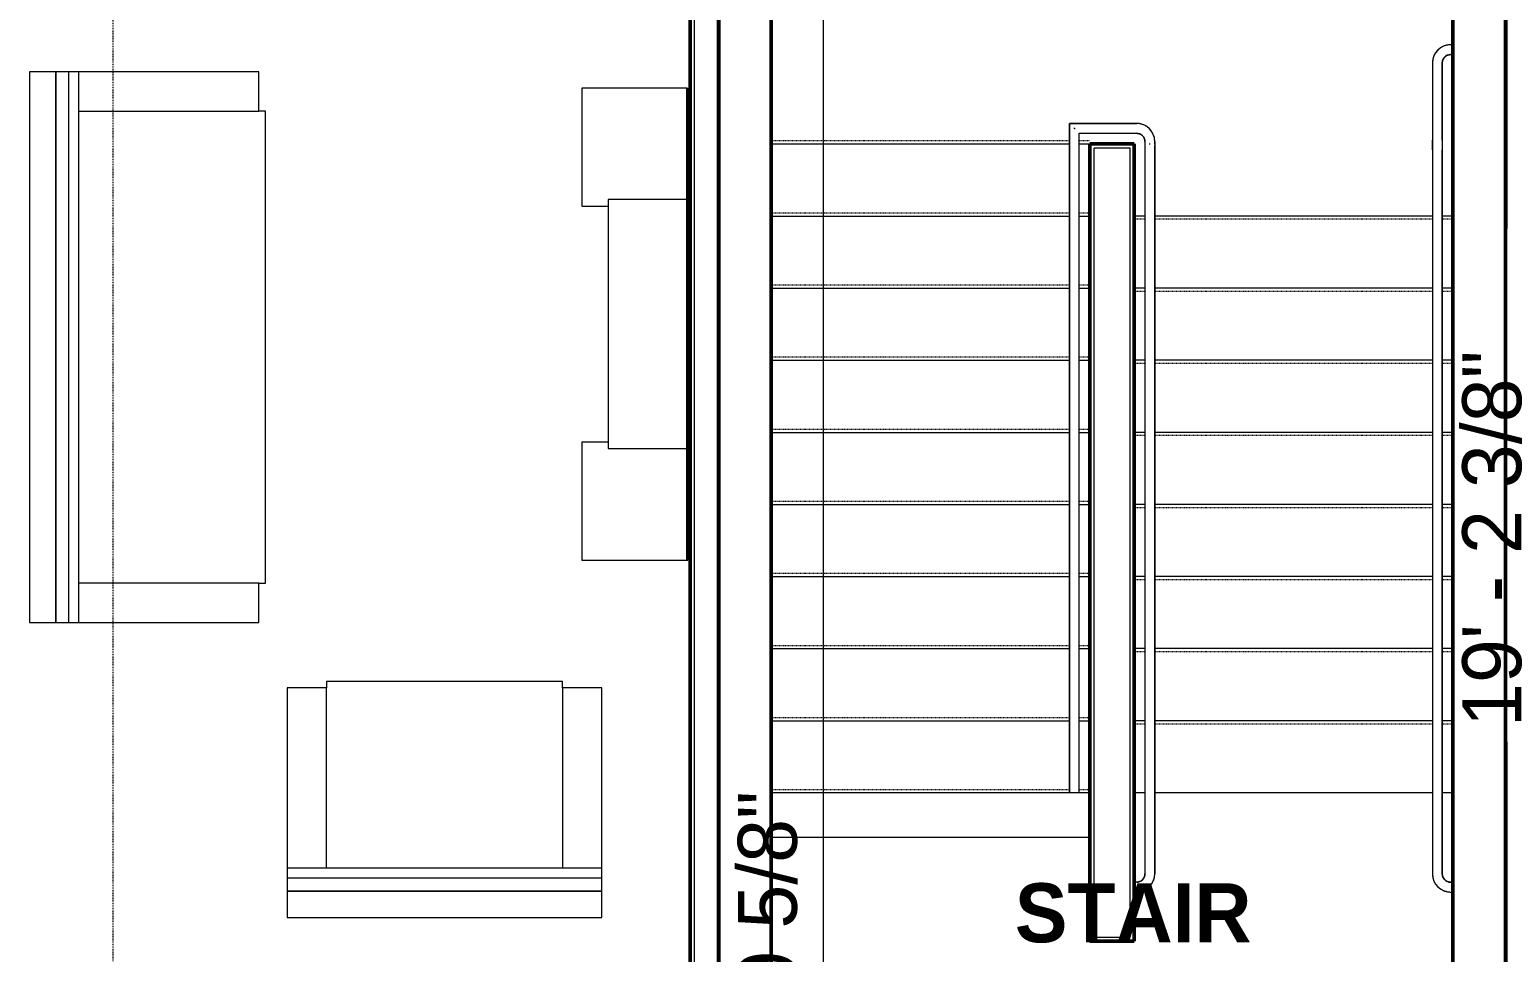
# Model space of a CAD drawing. Header units: inches. Extents: x -4217 to -1814, y 9706 to 12425.
# Drawn here: x -2745.5 to -2520, y 11905.8 to 12046.6 of the extents above; entities that cross this region are included whole.
import ezdxf

# ---------------------------------------------------------------- set-up
doc = ezdxf.new("R2010")
doc.units = ezdxf.units.IN
doc.header["$MEASUREMENT"] = 0
doc.linetypes.add('Aligning Line 1_8_', pattern=[0.25, 0.125, -0.125])
doc.linetypes.add('Overhead 1_16_', pattern=[0.101562, 0.0625, -0.039062])
for name, color, linetype, lineweight in [('A-ANNO-DIMS', 211, 'Continuous', 9), ('A-ANNO-DIMS-96', 211, 'Continuous', 9), ('A-AREA-IDEN', 2, 'Continuous', 9), ('A-FLOR-1', 50, 'Continuous', 13), ('A-FLOR-HRAL-2', 250, 'Continuous', 9), ('A-WALL', 113, 'Continuous', 13), ('A-WALL-11', 113, 'Continuous', 50), ('A-WALL-3', 10, 'Continuous', 50), ('A-WALL-4', 50, 'Continuous', 13), ('G-ANNO-SYMB-1', 147, 'Aligning Line 1_8_', 9), ('I-FURN', 30, 'Continuous', 9), ('I-FURN-1', 250, 'Continuous', 9), ('I-WALL-1', 10, 'Continuous', 50), ('Q-CASE-3', 250, 'Continuous', 9), ('S-STRS-3', 250, 'Continuous', 9), ('S-STRS-4', 250, 'Overhead 1_16_', 9)]:
    doc.layers.add(name, color=color, linetype=linetype, lineweight=lineweight)
doc.styles.add('Century Gothic', font='ufonts.com_century-gothic.ttf', dxfattribs={"height": 9})
doc.styles.add('Century Gothic_B', font='GOTHICB.TTF', dxfattribs={"height": 9})
doc.dimstyles.new('OD__1_8__Tol__', dxfattribs={"dimscale": 12, "dimtxt": 9.397514, "dimasz": 1, "dimexe": 0.75, "dimexo": 0.5, "dimgap": 0.125, "dimtad": 1, "dimdec": 3, "dimrnd": 0.125, "dimzin": 3, "dimdsep": 46, "dimlunit": 4, "dimtxsty": 'Century Gothic', "dimblk1": 'OBLIQUE', "dimblk2": 'OBLIQUE', "dimsah": 1, "dimcen": 0.09, "dimdle": 0.75, "dimazin": 0, "dimtfac": 1, "dimtdec": 4, "dimtix": 1, "dimtmove": 0, "dimatfit": 3, "dimfxl": 1, "dimtvp": 1, "dimtfill": 1, "dimfrac": 2, "dimtolj": 1, "dimtzin": 0, "dimarcsym": 2})

# ---------------------------------------------------------------- blocks, each defined once
blk = doc.blocks.new('DIMBLOCK21-FLOOR PLAN - 3RD FLOOR')
at = {"layer": 'A-ANNO-DIMS-96'}
for p, q in [((-2513.86, 12095.19), (-2513.86, 11846.79)), ((-2511.38, 12086.19), (-2522.86, 12086.19)), ((-2513.86, 12086.19), (-2511.38, 12086.19)), ((-2511.38, 11855.79), (-2522.86, 11855.79)), ((-2513.86, 11855.79), (-2511.38, 11855.79))]:
    blk.add_line(p, q, dxfattribs=at)
at = {"layer": 'A-ANNO-DIMS-96', "lineweight": 50}
for p, q in [((-2513.86, 12086.19), (-2519.86, 12092.19)), ((-2513.86, 12086.19), (-2507.86, 12080.19)), ((-2513.86, 11855.79), (-2519.86, 11861.79)), ((-2513.86, 11855.79), (-2507.86, 11849.79))]:
    blk.add_line(p, q, dxfattribs=at)
at = {"layer": 'A-ANNO-DIMS-96', "color": 0, "insert": (-2526.9, 11940.26), "char_height": 9, "width": 73.7481, "attachment_point": 1, "rotation": 90, "line_spacing_factor": 0.984502, "style": 'Century Gothic', "bg_fill": 3, "box_fill_scale": 1.25, "bg_fill_color": 256, "bg_fill_true_color": 13158600, "bg_fill_transparency": 0}
blk.add_mtext('19\' - 2 3/8"', dxfattribs=at)
blk = doc.blocks.new('_Oblique')
at = {"color": 0, "linetype": 'ByBlock', "lineweight": -2}
blk.add_line((-0.5, -0.5), (0.5, 0.5), dxfattribs=at)
blk = doc.blocks.new('DIMBLOCK24-FLOOR PLAN - 3RD FLOOR')
at = {"layer": 'A-ANNO-DIMS-96'}
for p, q in [((-2624.39, 12133.59), (-2624.39, 11682.99)), ((-2621.9, 12124.59), (-2633.39, 12124.59)), ((-2624.39, 12124.59), (-2621.9, 12124.59)), ((-2621.9, 11682.99), (-2633.39, 11682.99)), ((-2624.39, 11682.99), (-2621.9, 11682.99))]:
    blk.add_line(p, q, dxfattribs=at)
at = {"layer": 'A-ANNO-DIMS-96', "lineweight": 50}
for p, q in [((-2624.39, 12124.59), (-2630.39, 12130.59)), ((-2624.39, 12124.59), (-2618.39, 12118.59)), ((-2624.39, 11682.99), (-2630.39, 11688.99)), ((-2624.39, 11682.99), (-2618.39, 11676.99))]:
    blk.add_line(p, q, dxfattribs=at)
at = {"layer": 'A-ANNO-DIMS-96', "color": 0, "insert": (-2637.42, 11873.06), "char_height": 9, "width": 73.7481, "attachment_point": 1, "rotation": 90, "line_spacing_factor": 0.984502, "style": 'Century Gothic', "bg_fill": 3, "box_fill_scale": 1.25, "bg_fill_color": 256, "bg_fill_true_color": 13158600, "bg_fill_transparency": 0}
blk.add_mtext('36\' - 9 5/8"', dxfattribs=at)

msp = doc.modelspace()

# ---------------------------------------------------------------- linework, layer by layer
at = {"layer": 'A-FLOR-1'}
for p, q in [((-2575.31829, 11930.1894), (-2576.94874, 11930.1894)), ((-2531.44329, 11930.1894), (-2573.82863, 11930.1894))]:
    msp.add_line(p, q, dxfattribs=at)
at = {"layer": 'A-FLOR-HRAL-2'}
for p, q in [((-2531.44874, 12041.5644), (-2531.44874, 12029.7681)), ((-2531.44874, 12041.5644), (-2531.44874, 12029.7681)), ((-2586.82374, 12032.3144), (-2586.82374, 12029.7681)), ((-2576.57374, 12032.3144), (-2586.82374, 12032.3144)), ((-2586.82374, 12032.3144), (-2576.57374, 12032.3144)), ((-2586.82374, 12029.7681), (-2586.82374, 12032.3144)), ((-2585.32374, 12029.7681), (-2585.32374, 12030.8144)), ((-2585.32374, 12030.8144), (-2576.57374, 12030.8144)), ((-2585.32374, 12030.8144), (-2576.57374, 12030.8144)), ((-2585.32374, 12029.7681), (-2585.32374, 12030.8144)), ((-2586.82374, 12028.70011), (-2586.82374, 12029.7681)), ((-2586.82374, 12029.10061), (-2586.82374, 11930.1894)), ((-2586.82374, 11930.1894), (-2586.82374, 12028.70011)), ((-2585.32374, 12028.70011), (-2585.32374, 12029.7681)), ((-2585.32374, 11930.1894), (-2585.32374, 12029.10061)), ((-2585.32374, 11930.1894), (-2585.32374, 12028.70011)), ((-2575.32374, 12029.5644), (-2575.32374, 12029.1704)), ((-2575.32374, 12029.5644), (-2575.32374, 12029.1894)), ((-2575.32374, 12029.1894), (-2575.32374, 11930.67868)), ((-2575.32374, 12028.97238), (-2575.32374, 12017.7889)), ((-2573.82374, 12029.1704), (-2573.82374, 12029.5644)), ((-2573.82374, 12029.5644), (-2573.82374, 12029.1894)), ((-2573.82374, 12029.1894), (-2573.82374, 11930.67868)), ((-2573.82374, 12017.7889), (-2573.82374, 12028.97238)), ((-2531.44874, 12029.7681), (-2531.44874, 12028.70011)), ((-2531.44874, 12028.70011), (-2531.44874, 11930.67868)), ((-2531.44874, 12028.29962), (-2531.44874, 12017.7889)), ((-2575.32374, 12017.7889), (-2575.32374, 11930.27819)), ((-2573.82374, 11930.27819), (-2573.82374, 12017.7889)), ((-2531.44874, 12017.7889), (-2531.44874, 11930.27819)), ((-2575.32374, 11930.67868), (-2575.32374, 11929.6107)), ((-2575.32374, 11929.6107), (-2575.32374, 11917.8144)), ((-2575.32374, 11929.6107), (-2575.32374, 11917.8144)), ((-2573.82374, 11930.67868), (-2573.82374, 11929.6107)), ((-2573.82374, 11917.8144), (-2573.82374, 11929.6107)), ((-2573.82374, 11929.6107), (-2573.82374, 11917.8144)), ((-2531.44874, 11930.67868), (-2531.44874, 11929.6107)), ((-2531.44874, 11929.6107), (-2531.44874, 11917.8144)), ((-2531.44874, 11929.6107), (-2531.44874, 11917.8144)), ((-2576.57374, 11916.5644), (-2576.94874, 11916.5644)), ((-2576.57374, 11916.5644), (-2576.94874, 11916.5644)), ((-2576.94874, 11915.0644), (-2576.57374, 11915.0644)), ((-2576.57374, 11915.0644), (-2576.94874, 11915.0644))]:
    msp.add_line(p, q, dxfattribs=at)
at = {"layer": 'A-FLOR-HRAL-2', "flags": 128}
for points in [[(-2573.82374, 12029.5644), (-2573.82594, 12029.67437), (-2573.83253, 12029.78416), (-2573.84351, 12029.8936), (-2573.85886, 12030.00252), (-2573.87855, 12030.11074), (-2573.90256, 12030.21808), (-2573.93083, 12030.32437), (-2573.96334, 12030.42945), (-2574.00002, 12030.53315), (-2574.04082, 12030.6353), (-2574.08567, 12030.73573), (-2574.1345, 12030.83429), (-2574.18723, 12030.93082), (-2574.24379, 12031.02516), (-2574.30406, 12031.11716), (-2574.36797, 12031.20668), (-2574.43541, 12031.29358), (-2574.50627, 12031.3777), (-2574.58044, 12031.45893), (-2574.65779, 12031.53713), (-2574.73821, 12031.61216), (-2574.82157, 12031.68393), (-2574.90773, 12031.7523), (-2574.99656, 12031.81717), (-2575.08791, 12031.87844), (-2575.18163, 12031.93601), (-2575.27758, 12031.98978), (-2575.37561, 12032.03967), (-2575.47555, 12032.0856), (-2575.57725, 12032.1275), (-2575.68055, 12032.1653), (-2575.78527, 12032.19894), (-2575.89125, 12032.22836), (-2575.99833, 12032.25352), (-2576.10633, 12032.27438), (-2576.21507, 12032.29091), (-2576.32439, 12032.30307), (-2576.43411, 12032.31085), (-2576.54405, 12032.31424), (-2576.57374, 12032.3144)], [(-2576.57374, 12030.8144), (-2576.52375, 12030.8134), (-2576.47384, 12030.8104), (-2576.4241, 12030.80541), (-2576.37459, 12030.79843), (-2576.3254, 12030.78948), (-2576.27661, 12030.77857), (-2576.22829, 12030.76572), (-2576.18053, 12030.75094), (-2576.13339, 12030.73427), (-2576.08696, 12030.71572), (-2576.04131, 12030.69534), (-2575.99651, 12030.67314), (-2575.95264, 12030.64917), (-2575.90975, 12030.62346), (-2575.86793, 12030.59607), (-2575.82724, 12030.56702), (-2575.78775, 12030.53636), (-2575.74951, 12030.50415), (-2575.71258, 12030.47044), (-2575.67704, 12030.43528), (-2575.64293, 12030.39872), (-2575.61031, 12030.36084), (-2575.57923, 12030.32167), (-2575.54975, 12030.2813), (-2575.5219, 12030.23977), (-2575.49573, 12030.19717), (-2575.47129, 12030.15356), (-2575.44861, 12030.109), (-2575.42773, 12030.06357), (-2575.40869, 12030.01734), (-2575.39151, 12029.97039), (-2575.37622, 12029.92279), (-2575.36284, 12029.87462), (-2575.35141, 12029.82594), (-2575.34192, 12029.77686), (-2575.33441, 12029.72743), (-2575.32889, 12029.67774), (-2575.32535, 12029.62786), (-2575.32381, 12029.57789), (-2575.32374, 12029.5644)], [(-2586.82374, 12029.7681), (-2586.82374, 12029.71811), (-2586.82374, 12029.6682), (-2586.82374, 12029.61846), (-2586.82374, 12029.56895), (-2586.82374, 12029.51976), (-2586.82374, 12029.47097), (-2586.82374, 12029.42265), (-2586.82374, 12029.37489), (-2586.82374, 12029.32775), (-2586.82374, 12029.28132), (-2586.82374, 12029.23567), (-2586.82374, 12029.19087), (-2586.82374, 12029.147), (-2586.82374, 12029.10411), (-2586.82374, 12029.10061)], [(-2585.32374, 12029.10061), (-2585.32374, 12029.1434), (-2585.32374, 12029.1872), (-2585.32374, 12029.23193), (-2585.32374, 12029.27751), (-2585.32374, 12029.32388), (-2585.32374, 12029.37096), (-2585.32374, 12029.41867), (-2585.32374, 12029.46694), (-2585.32374, 12029.5157), (-2585.32374, 12029.56486), (-2585.32374, 12029.61434), (-2585.32374, 12029.66407), (-2585.32374, 12029.71397), (-2585.32374, 12029.76395), (-2585.32374, 12029.7681)], [(-2531.44874, 12028.29962), (-2531.44874, 12028.39377), (-2531.44874, 12028.49012), (-2531.44874, 12028.58852), (-2531.44874, 12028.6888), (-2531.44874, 12028.79081), (-2531.44874, 12028.89439), (-2531.44874, 12028.99936), (-2531.44874, 12029.10556), (-2531.44874, 12029.21282), (-2531.44874, 12029.32097), (-2531.44874, 12029.42984), (-2531.44874, 12029.53924), (-2531.44874, 12029.64901), (-2531.44874, 12029.75898), (-2531.44874, 12029.7681)], [(-2575.32374, 11930.27819), (-2575.32374, 11930.23539), (-2575.32374, 11930.19159), (-2575.32374, 11930.14687), (-2575.32374, 11930.10128), (-2575.32374, 11930.05492), (-2575.32374, 11930.00784), (-2575.32374, 11929.96012), (-2575.32374, 11929.91185), (-2575.32374, 11929.86309), (-2575.32374, 11929.81393), (-2575.32374, 11929.76445), (-2575.32374, 11929.71472), (-2575.32374, 11929.66482), (-2575.32374, 11929.61484), (-2575.32374, 11929.6107)], [(-2573.82374, 11929.6107), (-2573.82374, 11929.66068), (-2573.82374, 11929.71059), (-2573.82374, 11929.76034), (-2573.82374, 11929.80984), (-2573.82374, 11929.85903), (-2573.82374, 11929.90782), (-2573.82374, 11929.95614), (-2573.82374, 11930.0039), (-2573.82374, 11930.05104), (-2573.82374, 11930.09747), (-2573.82374, 11930.14312), (-2573.82374, 11930.18792), (-2573.82374, 11930.2318), (-2573.82374, 11930.27468), (-2573.82374, 11930.27819)], [(-2531.44874, 11930.27819), (-2531.44874, 11930.23539), (-2531.44874, 11930.19159), (-2531.44874, 11930.14687), (-2531.44874, 11930.10128), (-2531.44874, 11930.05492), (-2531.44874, 11930.00784), (-2531.44874, 11929.96012), (-2531.44874, 11929.91185), (-2531.44874, 11929.86309), (-2531.44874, 11929.81393), (-2531.44874, 11929.76445), (-2531.44874, 11929.71472), (-2531.44874, 11929.66482), (-2531.44874, 11929.61484), (-2531.44874, 11929.6107)], [(-2576.57374, 11915.0644), (-2576.46377, 11915.0666), (-2576.35397, 11915.07319), (-2576.24453, 11915.08417), (-2576.13561, 11915.09952), (-2576.0274, 11915.11921), (-2575.92005, 11915.14322), (-2575.81376, 11915.17149), (-2575.70868, 11915.204), (-2575.60498, 11915.24068), (-2575.50284, 11915.28148), (-2575.4024, 11915.32633), (-2575.30384, 11915.37516), (-2575.20732, 11915.42789), (-2575.11297, 11915.48444), (-2575.02097, 11915.54472), (-2574.93145, 11915.60863), (-2574.84456, 11915.67607), (-2574.76043, 11915.74693), (-2574.6792, 11915.8211), (-2574.60101, 11915.89845), (-2574.52597, 11915.97887), (-2574.4542, 11916.06223), (-2574.38583, 11916.14839), (-2574.32096, 11916.23722), (-2574.25969, 11916.32856), (-2574.20213, 11916.42229), (-2574.14835, 11916.51824), (-2574.09846, 11916.61627), (-2574.05253, 11916.71621), (-2574.01063, 11916.81791), (-2573.97283, 11916.92121), (-2573.93919, 11917.02593), (-2573.90977, 11917.13191), (-2573.88461, 11917.23899), (-2573.86375, 11917.34699), (-2573.84723, 11917.45573), (-2573.83506, 11917.56505), (-2573.82728, 11917.67477), (-2573.8239, 11917.78471), (-2573.82374, 11917.8144)], [(-2575.32374, 11917.8144), (-2575.32474, 11917.76441), (-2575.32773, 11917.7145), (-2575.33273, 11917.66476), (-2575.3397, 11917.61525), (-2575.34865, 11917.56606), (-2575.35956, 11917.51727), (-2575.37242, 11917.46895), (-2575.38719, 11917.42119), (-2575.40387, 11917.37405), (-2575.42241, 11917.32762), (-2575.4428, 11917.28197), (-2575.46499, 11917.23717), (-2575.48896, 11917.1933), (-2575.51467, 11917.15041), (-2575.54207, 11917.10859), (-2575.57112, 11917.0679), (-2575.60177, 11917.0284), (-2575.63398, 11916.99017), (-2575.66769, 11916.95324), (-2575.70285, 11916.9177), (-2575.73941, 11916.88359), (-2575.7773, 11916.85097), (-2575.81646, 11916.81989), (-2575.85684, 11916.79041), (-2575.89836, 11916.76256), (-2575.94096, 11916.73639), (-2575.98458, 11916.71195), (-2576.02913, 11916.68927), (-2576.07456, 11916.66839), (-2576.12079, 11916.64935), (-2576.16774, 11916.63217), (-2576.21534, 11916.61688), (-2576.26352, 11916.6035), (-2576.31219, 11916.59207), (-2576.36128, 11916.58258), (-2576.41071, 11916.57507), (-2576.4604, 11916.56955), (-2576.51027, 11916.56601), (-2576.56024, 11916.56447), (-2576.57374, 11916.5644)]]:
    msp.add_lwpolyline(points, dxfattribs=at)
at = {"layer": 'A-FLOR-HRAL-2'}
for centre, radius, start, end in [((-2576.57374, 12029.5644), 2.75, 0, 90), ((-2576.57374, 12029.5644), 1.25, 0, 90), ((-2576.57374, 11917.8144), 1.25, 270, 0), ((-2576.57374, 11917.8144), 2.75, 270, 0)]:
    msp.add_arc(centre, radius, start, end, dxfattribs=at)
msp.add_open_spline([(-2585.98177, 12031.47248), (-2585.99603, 12031.48683), (-2586.02664, 12031.51761), (-2586.07374, 12031.5644), (-2586.12083, 12031.61119), (-2586.15144, 12031.64196), (-2586.1657, 12031.65631)], degree=3, knots=[0.46086967963, 0.46086967963, 0.46086967963, 0.46086967963, 0.47916666667, 0.5, 0.52083333333, 0.53913032037, 0.53913032037, 0.53913032037, 0.53913032037], dxfattribs=at)
msp.add_open_spline([(-2574.65154, 12029.18823), (-2574.6257, 12029.18901), (-2574.5737, 12029.1898), (-2574.52184, 12029.18897), (-2574.49606, 12029.18816)], degree=3, dxfattribs=at)
at = {"layer": 'A-WALL'}
for p, q in [((-2644.07374, 12085.1894), (-2644.07374, 11724.7394)), ((-2640.57374, 12085.1894), (-2640.57374, 11837.1894)), ((-2520.07374, 11837.1894), (-2520.07374, 12085.1519))]:
    msp.add_line(p, q, dxfattribs=at)
at = {"layer": 'A-WALL-11'}
for p, q in [((-2644.69874, 12085.1894), (-2644.69874, 11837.1894)), ((-2640.32374, 11837.1894), (-2640.32374, 12085.1894)), ((-2520.32374, 12085.1519), (-2520.32374, 11837.1894))]:
    msp.add_line(p, q, dxfattribs=at)
at = {"layer": 'A-WALL-4'}
for p, q in [((-2583.07374, 11908.1894), (-2583.07374, 12028.5644)), ((-2577.57374, 12028.5644), (-2583.07374, 12028.5644)), ((-2577.57374, 11908.1894), (-2577.57374, 12028.5644)), ((-2583.07374, 11908.1894), (-2577.57374, 11908.1894))]:
    msp.add_line(p, q, dxfattribs=at)
at = {"layer": 'G-ANNO-SYMB-1'}
msp.add_line((-2732.74303, 11811.24352), (-2732.74303, 12126.90448), dxfattribs=at)
at = {"layer": 'I-FURN'}
for p, q in [((-2741.47374, 11956.19243), (-2741.47374, 12040.19243)), ((-2741.47374, 12040.19243), (-2741.47374, 11956.19243)), ((-2737.97374, 12040.19243), (-2741.47374, 12040.19243)), ((-2739.47374, 11956.19243), (-2739.47374, 12040.19243)), ((-2710.47374, 12040.19243), (-2737.97374, 12040.19243)), ((-2737.97374, 11956.19243), (-2737.97374, 12040.19243)), ((-2710.47374, 12034.19243), (-2710.47374, 12040.19243)), ((-2737.97374, 12034.19243), (-2710.47374, 12034.19243)), ((-2709.47374, 12034.19243), (-2710.47374, 12034.19243)), ((-2709.47374, 11962.19243), (-2709.47374, 12034.19243)), ((-2710.47374, 11962.19243), (-2737.97374, 11962.19243)), ((-2710.47374, 11962.19243), (-2709.47374, 11962.19243)), ((-2710.47374, 11956.19243), (-2710.47374, 11962.19243)), ((-2741.47374, 11956.19243), (-2737.97374, 11956.19243)), ((-2737.97374, 11956.19243), (-2710.47374, 11956.19243)), ((-2700.14874, 11946.19243), (-2706.14874, 11946.19243)), ((-2706.14874, 11946.19243), (-2706.14874, 11918.69243)), ((-2664.14874, 11947.19243), (-2700.14874, 11947.19243)), ((-2700.14874, 11947.19243), (-2700.14874, 11946.19243)), ((-2700.14874, 11918.69243), (-2700.14874, 11946.19243)), ((-2664.14874, 11946.19243), (-2664.14874, 11947.19243)), ((-2658.14874, 11946.19243), (-2664.14874, 11946.19243)), ((-2664.14874, 11946.19243), (-2664.14874, 11918.69243)), ((-2658.14874, 11918.69243), (-2658.14874, 11946.19243)), ((-2658.14874, 11918.69243), (-2706.14874, 11918.69243)), ((-2706.14874, 11918.69243), (-2706.14874, 11915.19243)), ((-2658.14874, 11915.19243), (-2658.14874, 11918.69243)), ((-2658.14874, 11917.19243), (-2706.14874, 11917.19243)), ((-2658.14874, 11915.19243), (-2706.14874, 11915.19243)), ((-2706.14874, 11915.19243), (-2658.14874, 11915.19243))]:
    msp.add_line(p, q, dxfattribs=at)
at = {"layer": 'I-FURN-1'}
for p, q in [((-2745.47374, 12040.19243), (-2745.47374, 11956.19243)), ((-2741.47374, 12040.19243), (-2745.47374, 12040.19243)), ((-2645.19874, 12037.70269), (-2661.19874, 12037.70269)), ((-2661.19874, 12037.70269), (-2661.19874, 12019.70269)), ((-2645.19874, 12020.70269), (-2645.19874, 12037.70269)), ((-2645.19874, 12037.70269), (-2645.07374, 12037.70269)), ((-2645.19874, 12020.70269), (-2645.19874, 12037.70269)), ((-2645.07374, 12037.70269), (-2645.07374, 12020.70269)), ((-2661.22979, 12037.04219), (-2661.22979, 12036.55308)), ((-2661.22979, 12036.55308), (-2661.19865, 12036.55308)), ((-2661.19865, 12021.36007), (-2661.23054, 12021.36007)), ((-2661.23054, 12021.36007), (-2661.23054, 12020.3656)), ((-2661.23054, 12020.3656), (-2661.19865, 12020.3656)), ((-2661.19874, 12019.70269), (-2657.19874, 12019.70269)), ((-2645.19874, 12020.70269), (-2657.19874, 12020.70269)), ((-2657.19874, 12020.70269), (-2657.19874, 11982.70269)), ((-2645.19874, 11982.70269), (-2645.19874, 12020.70269)), ((-2645.19874, 12020.70269), (-2645.07374, 12020.70269)), ((-2645.19874, 11982.70269), (-2645.19874, 12020.70269)), ((-2645.07374, 12020.70269), (-2645.07374, 11982.70269)), ((-2657.19874, 11983.70269), (-2661.19874, 11983.70269)), ((-2661.19874, 11983.70269), (-2661.19874, 11965.70269)), ((-2661.23054, 11983.03979), (-2661.23054, 11982.04532)), ((-2661.19865, 11983.03979), (-2661.23054, 11983.03979)), ((-2661.23054, 11982.04532), (-2661.19865, 11982.04532)), ((-2657.19874, 11982.70269), (-2645.19874, 11982.70269)), ((-2645.19874, 11965.70269), (-2645.19874, 11982.70269)), ((-2645.07374, 11982.70269), (-2645.19874, 11982.70269)), ((-2645.19874, 11965.70269), (-2645.19874, 11982.70269)), ((-2645.07374, 11982.70269), (-2645.07374, 11965.70269)), ((-2661.19865, 11966.85231), (-2661.22979, 11966.85231)), ((-2661.22979, 11966.85231), (-2661.22979, 11966.3632)), ((-2661.19874, 11965.70269), (-2645.19874, 11965.70269)), ((-2645.19874, 11965.70269), (-2645.07374, 11965.70269)), ((-2745.47374, 11956.19243), (-2741.47374, 11956.19243)), ((-2706.14874, 11915.19243), (-2706.14874, 11911.19243)), ((-2658.14874, 11911.19243), (-2658.14874, 11915.19243)), ((-2706.14874, 11911.19243), (-2658.14874, 11911.19243))]:
    msp.add_line(p, q, dxfattribs=at)
at = {"layer": 'I-WALL-1'}
for p, q in [((-2583.69874, 12029.1894), (-2583.69874, 11907.5644)), ((-2583.07374, 12029.1894), (-2583.69874, 12029.1894)), ((-2577.57374, 12029.1894), (-2583.07374, 12029.1894)), ((-2576.94874, 12029.1894), (-2577.57374, 12029.1894)), ((-2576.94874, 11907.5644), (-2576.94874, 12029.1894)), ((-2583.69874, 11907.5644), (-2583.07374, 11907.5644)), ((-2583.07374, 11907.5644), (-2577.57374, 11907.5644)), ((-2577.57374, 11907.5644), (-2576.94874, 11907.5644))]:
    msp.add_line(p, q, dxfattribs=at)
at = {"layer": 'S-STRS-3'}
for p, q in [((-2585.32918, 12029.1894), (-2583.69874, 12029.1894)), ((-2585.32374, 12018.1894), (-2583.69874, 12018.1894)), ((-2575.32374, 12018.1894), (-2576.94874, 12018.1894)), ((-2531.44874, 12018.1894), (-2573.82374, 12018.1894)), ((-2585.32374, 12007.1894), (-2583.69874, 12007.1894)), ((-2575.32374, 12007.1894), (-2576.94874, 12007.1894)), ((-2531.44874, 12007.1894), (-2573.82374, 12007.1894)), ((-2585.32374, 11996.1894), (-2583.69874, 11996.1894)), ((-2575.32374, 11996.1894), (-2576.94874, 11996.1894)), ((-2531.44874, 11996.1894), (-2573.82374, 11996.1894)), ((-2585.32374, 11985.1894), (-2583.69874, 11985.1894)), ((-2575.32374, 11985.1894), (-2576.94874, 11985.1894)), ((-2531.44874, 11985.1894), (-2573.82374, 11985.1894)), ((-2585.32374, 11974.1894), (-2583.69874, 11974.1894)), ((-2575.32374, 11974.1894), (-2576.94874, 11974.1894)), ((-2531.44874, 11974.1894), (-2573.82374, 11974.1894)), ((-2585.32374, 11963.1894), (-2583.69874, 11963.1894)), ((-2575.32374, 11963.1894), (-2576.94874, 11963.1894)), ((-2531.44874, 11963.1894), (-2573.82374, 11963.1894)), ((-2585.32374, 11952.1894), (-2583.69874, 11952.1894)), ((-2575.32374, 11952.1894), (-2576.94874, 11952.1894)), ((-2531.44874, 11952.1894), (-2573.82374, 11952.1894)), ((-2585.32374, 11941.1894), (-2583.69874, 11941.1894)), ((-2575.32374, 11941.1894), (-2576.94874, 11941.1894)), ((-2531.44874, 11941.1894), (-2573.82374, 11941.1894)), ((-2575.31829, 11930.1894), (-2576.94874, 11930.1894)), ((-2531.44329, 11930.1894), (-2573.82863, 11930.1894))]:
    msp.add_line(p, q, dxfattribs=at)
at = {"layer": 'S-STRS-4'}
for p, q in [((-2585.32686, 12029.6894), (-2583.69874, 12029.6894)), ((-2585.32374, 12018.6894), (-2583.69874, 12018.6894)), ((-2575.32374, 12017.6894), (-2576.94874, 12017.6894)), ((-2531.44874, 12017.6894), (-2573.82374, 12017.6894)), ((-2585.32374, 12007.6894), (-2583.69874, 12007.6894)), ((-2575.32374, 12006.6894), (-2576.94874, 12006.6894)), ((-2531.44874, 12006.6894), (-2573.82374, 12006.6894)), ((-2585.32374, 11996.6894), (-2583.69874, 11996.6894)), ((-2575.32374, 11995.6894), (-2576.94874, 11995.6894)), ((-2531.44874, 11995.6894), (-2573.82374, 11995.6894)), ((-2585.32374, 11985.6894), (-2583.69874, 11985.6894)), ((-2575.32374, 11984.6894), (-2576.94874, 11984.6894)), ((-2531.44874, 11984.6894), (-2573.82374, 11984.6894)), ((-2585.32374, 11974.6894), (-2583.69874, 11974.6894)), ((-2575.32374, 11973.6894), (-2576.94874, 11973.6894)), ((-2531.44874, 11973.6894), (-2573.82374, 11973.6894)), ((-2585.32374, 11963.6894), (-2583.69874, 11963.6894)), ((-2575.32374, 11962.6894), (-2576.94874, 11962.6894)), ((-2531.44874, 11962.6894), (-2573.82374, 11962.6894)), ((-2585.32374, 11952.6894), (-2583.69874, 11952.6894)), ((-2575.32374, 11951.6894), (-2576.94874, 11951.6894)), ((-2531.44874, 11951.6894), (-2573.82374, 11951.6894)), ((-2585.32374, 11941.6894), (-2583.69874, 11941.6894)), ((-2575.32374, 11940.6894), (-2576.94874, 11940.6894)), ((-2531.44874, 11940.6894), (-2573.82374, 11940.6894)), ((-2585.32374, 11930.6894), (-2583.69874, 11930.6894))]:
    msp.add_line(p, q, dxfattribs=at)

# ---------------------------------------------------------------- texts
at = {"layer": 'A-AREA-IDEN', "insert": (-2595.15861, 11916.39338), "char_height": 9, "width": 39.39, "attachment_point": 1, "style": 'Century Gothic_B'}
msp.add_mtext('STAIR', dxfattribs=at)

# ---------------------------------------------------------------- next in the draw order: dimensions: what is measured, and where the dimension line sits
at = {"layer": 'A-ANNO-DIMS'}
for base, p1, p2, override, picture, middle in [((-2624.38578, 11682.9894), (-2615.9005, 12124.5894), (-2615.9005, 11682.9894), {"dimpost": '<>', "dimfxl": 441.6}, 'DIMBLOCK24-FLOOR PLAN - 3RD FLOOR', (-2631.1108, 11903.7894)), ((-2513.8637, 11855.7894), (-2505.37842, 12086.1894), (-2505.37842, 11855.7894), {"dimpost": '<>', "dimfxl": 230.4}, 'DIMBLOCK21-FLOOR PLAN - 3RD FLOOR', (-2520.58872, 11970.9894))]:
    dim = msp.add_linear_dim(base=base, p1=p1, p2=p2, angle=90, dimstyle='OD__1_8__Tol__', override=override, dxfattribs=at)
    dim.commit()
    dim.dimension.update_dxf_attribs({"geometry": picture, "text_midpoint": middle})

# ---------------------------------------------------------------- next in the draw order: linework, layer by layer
at = {"layer": 'A-FLOR-1'}
msp.add_line((-2528.32374, 11930.1894), (-2529.95363, 11930.1894), dxfattribs=at)
at = {"layer": 'A-FLOR-HRAL-2'}
for p, q in [((-2528.32374, 12044.3144), (-2528.69874, 12044.3144)), ((-2528.32374, 12044.3144), (-2528.69874, 12044.3144)), ((-2528.69874, 12042.8144), (-2528.32374, 12042.8144)), ((-2528.32374, 12042.8144), (-2528.69874, 12042.8144)), ((-2529.94874, 12029.7681), (-2529.94874, 12041.5644)), ((-2529.94874, 12041.5644), (-2529.94874, 12029.7681)), ((-2529.94874, 12029.7681), (-2529.94874, 12028.70011)), ((-2529.94874, 12028.70011), (-2529.94874, 11930.67868)), ((-2529.94874, 12017.7889), (-2529.94874, 12028.29962)), ((-2529.94874, 11930.27819), (-2529.94874, 12017.7889)), ((-2529.94874, 11930.67868), (-2529.94874, 11929.6107)), ((-2529.94874, 11917.8144), (-2529.94874, 11929.6107)), ((-2529.94874, 11929.6107), (-2529.94874, 11917.8144)), ((-2528.32374, 11916.5644), (-2528.69874, 11916.5644)), ((-2528.69874, 11916.5644), (-2528.32374, 11916.5644)), ((-2528.69874, 11915.0644), (-2528.32374, 11915.0644)), ((-2528.69874, 11915.0644), (-2528.32374, 11915.0644))]:
    msp.add_line(p, q, dxfattribs=at)
at = {"layer": 'A-FLOR-HRAL-2', "flags": 128}
for points in [[(-2528.69874, 12044.3144), (-2528.80871, 12044.3122), (-2528.9185, 12044.3056), (-2529.02795, 12044.29462), (-2529.13686, 12044.27927), (-2529.24508, 12044.25958), (-2529.35242, 12044.23558), (-2529.45871, 12044.2073), (-2529.56379, 12044.17479), (-2529.66749, 12044.13811), (-2529.76964, 12044.09731), (-2529.87007, 12044.05246), (-2529.96863, 12044.00363), (-2530.06516, 12043.9509), (-2530.1595, 12043.89435), (-2530.2515, 12043.83407), (-2530.34102, 12043.77016), (-2530.42792, 12043.70272), (-2530.51204, 12043.63186), (-2530.59327, 12043.5577), (-2530.67147, 12043.48034), (-2530.74651, 12043.39992), (-2530.81827, 12043.31656), (-2530.88664, 12043.2304), (-2530.95151, 12043.14158), (-2531.01278, 12043.05023), (-2531.07035, 12042.9565), (-2531.12412, 12042.86055), (-2531.17401, 12042.76252), (-2531.21995, 12042.66258), (-2531.26184, 12042.56088), (-2531.29964, 12042.45759), (-2531.33328, 12042.35286), (-2531.3627, 12042.24688), (-2531.38786, 12042.1398), (-2531.40872, 12042.03181), (-2531.42525, 12041.92306), (-2531.43741, 12041.81374), (-2531.44519, 12041.70403), (-2531.44858, 12041.59409), (-2531.44874, 12041.5644)], [(-2529.94874, 12041.5644), (-2529.94774, 12041.61438), (-2529.94474, 12041.66429), (-2529.93975, 12041.71404), (-2529.93277, 12041.76354), (-2529.92382, 12041.81273), (-2529.91291, 12041.86152), (-2529.90006, 12041.90984), (-2529.88528, 12041.9576), (-2529.86861, 12042.00474), (-2529.85006, 12042.05117), (-2529.82968, 12042.09682), (-2529.80748, 12042.14162), (-2529.78351, 12042.1855), (-2529.75781, 12042.22838), (-2529.73041, 12042.2702), (-2529.70136, 12042.31089), (-2529.6707, 12042.35039), (-2529.63849, 12042.38863), (-2529.60478, 12042.42555), (-2529.56962, 12042.46109), (-2529.53307, 12042.4952), (-2529.49518, 12042.52782), (-2529.45601, 12042.5589), (-2529.41564, 12042.58839), (-2529.37411, 12042.61623), (-2529.33151, 12042.6424), (-2529.2879, 12042.66684), (-2529.24334, 12042.68952), (-2529.19791, 12042.7104), (-2529.15168, 12042.72944), (-2529.10473, 12042.74663), (-2529.05713, 12042.76192), (-2529.00896, 12042.77529), (-2528.96029, 12042.78673), (-2528.9112, 12042.79621), (-2528.86177, 12042.80372), (-2528.81208, 12042.80925), (-2528.7622, 12042.81278), (-2528.71223, 12042.81432), (-2528.69874, 12042.8144)], [(-2529.94874, 12029.7681), (-2529.94874, 12029.65813), (-2529.94874, 12029.54833), (-2529.94874, 12029.43889), (-2529.94874, 12029.32997), (-2529.94874, 12029.22176), (-2529.94874, 12029.11441), (-2529.94874, 12029.00812), (-2529.94874, 12028.90304), (-2529.94874, 12028.79934), (-2529.94874, 12028.6972), (-2529.94874, 12028.59676), (-2529.94874, 12028.4982), (-2529.94874, 12028.40168), (-2529.94874, 12028.30733), (-2529.94874, 12028.29962)], [(-2529.94874, 11929.6107), (-2529.94874, 11929.66068), (-2529.94874, 11929.71059), (-2529.94874, 11929.76034), (-2529.94874, 11929.80984), (-2529.94874, 11929.85903), (-2529.94874, 11929.90782), (-2529.94874, 11929.95614), (-2529.94874, 11930.0039), (-2529.94874, 11930.05104), (-2529.94874, 11930.09747), (-2529.94874, 11930.14312), (-2529.94874, 11930.18792), (-2529.94874, 11930.2318), (-2529.94874, 11930.27468), (-2529.94874, 11930.27819)], [(-2531.44874, 11917.8144), (-2531.44654, 11917.70443), (-2531.43994, 11917.59463), (-2531.42896, 11917.48519), (-2531.41361, 11917.37627), (-2531.39392, 11917.26806), (-2531.36992, 11917.16071), (-2531.34164, 11917.05442), (-2531.30913, 11916.94934), (-2531.27245, 11916.84564), (-2531.23165, 11916.7435), (-2531.1868, 11916.64306), (-2531.13797, 11916.5445), (-2531.08524, 11916.44798), (-2531.02869, 11916.35363), (-2530.96841, 11916.26163), (-2530.9045, 11916.17211), (-2530.83706, 11916.08522), (-2530.7662, 11916.00109), (-2530.69204, 11915.91986), (-2530.61468, 11915.84167), (-2530.53426, 11915.76663), (-2530.4509, 11915.69486), (-2530.36474, 11915.62649), (-2530.27592, 11915.56162), (-2530.18457, 11915.50035), (-2530.09084, 11915.44278), (-2529.99489, 11915.38901), (-2529.89686, 11915.33912), (-2529.79692, 11915.29319), (-2529.69522, 11915.25129), (-2529.59193, 11915.21349), (-2529.4872, 11915.17985), (-2529.38122, 11915.15043), (-2529.27414, 11915.12527), (-2529.16615, 11915.10441), (-2529.0574, 11915.08789), (-2528.94808, 11915.07572), (-2528.83837, 11915.06794), (-2528.72843, 11915.06456), (-2528.69874, 11915.0644)], [(-2528.69874, 11916.5644), (-2528.74872, 11916.5654), (-2528.79863, 11916.56839), (-2528.84838, 11916.57339), (-2528.89788, 11916.58036), (-2528.94707, 11916.58931), (-2528.99586, 11916.60022), (-2529.04418, 11916.61308), (-2529.09194, 11916.62785), (-2529.13908, 11916.64453), (-2529.18551, 11916.66307), (-2529.23116, 11916.68346), (-2529.27596, 11916.70565), (-2529.31984, 11916.72962), (-2529.36272, 11916.75533), (-2529.40454, 11916.78273), (-2529.44523, 11916.81178), (-2529.48473, 11916.84243), (-2529.52297, 11916.87464), (-2529.55989, 11916.90835), (-2529.59543, 11916.94351), (-2529.62954, 11916.98007), (-2529.66216, 11917.01796), (-2529.69324, 11917.05712), (-2529.72273, 11917.0975), (-2529.75058, 11917.13902), (-2529.77674, 11917.18162), (-2529.80118, 11917.22524), (-2529.82386, 11917.26979), (-2529.84474, 11917.31522), (-2529.86379, 11917.36145), (-2529.88097, 11917.4084), (-2529.89626, 11917.456), (-2529.90963, 11917.50418), (-2529.92107, 11917.55285), (-2529.93055, 11917.60194), (-2529.93806, 11917.65137), (-2529.94359, 11917.70106), (-2529.94712, 11917.75093), (-2529.94866, 11917.8009), (-2529.94874, 11917.8144)]]:
    msp.add_lwpolyline(points, dxfattribs=at)
at = {"layer": 'A-FLOR-HRAL-2'}
for centre, radius, start, end in [((-2528.69874, 12041.5644), 2.75, 90, 180), ((-2528.69874, 12041.5644), 1.25, 90, 180), ((-2528.69874, 11917.8144), 2.75, 180, 270), ((-2528.69874, 11917.8144), 1.25, 180, 270)]:
    msp.add_arc(centre, radius, start, end, dxfattribs=at)
at = {"layer": 'A-WALL-3'}
for p, q in [((-2640.32374, 12085.1894), (-2640.32374, 11845.1894)), ((-2632.32374, 11845.1894), (-2632.32374, 12077.1894)), ((-2528.32374, 12077.1894), (-2528.32374, 11845.1894)), ((-2520.32374, 11845.1894), (-2520.32374, 12077.1894))]:
    msp.add_line(p, q, dxfattribs=at)
at = {"layer": 'Q-CASE-3'}
for p, q in [((-2583.69874, 11930.1894), (-2632.32374, 11930.1894)), ((-2632.32374, 11923.4394), (-2583.69874, 11923.4394))]:
    msp.add_line(p, q, dxfattribs=at)
at = {"layer": 'S-STRS-3'}
for p, q in [((-2632.32374, 12029.1894), (-2586.81885, 12029.1894)), ((-2632.32374, 12018.1894), (-2586.82374, 12018.1894)), ((-2528.32374, 12018.1894), (-2529.94874, 12018.1894)), ((-2632.32374, 12007.1894), (-2586.82374, 12007.1894)), ((-2528.32374, 12007.1894), (-2529.94874, 12007.1894)), ((-2632.32374, 11996.1894), (-2586.82374, 11996.1894)), ((-2528.32374, 11996.1894), (-2529.94874, 11996.1894)), ((-2632.32374, 11985.1894), (-2586.82374, 11985.1894)), ((-2528.32374, 11985.1894), (-2529.94874, 11985.1894)), ((-2632.32374, 11974.1894), (-2586.82374, 11974.1894)), ((-2528.32374, 11974.1894), (-2529.94874, 11974.1894)), ((-2632.32374, 11963.1894), (-2586.82374, 11963.1894)), ((-2528.32374, 11963.1894), (-2529.94874, 11963.1894)), ((-2632.32374, 11952.1894), (-2586.82374, 11952.1894)), ((-2528.32374, 11952.1894), (-2529.94874, 11952.1894)), ((-2632.32374, 11941.1894), (-2586.82374, 11941.1894)), ((-2528.32374, 11941.1894), (-2529.94874, 11941.1894)), ((-2528.32374, 11930.1894), (-2529.95363, 11930.1894))]:
    msp.add_line(p, q, dxfattribs=at)
at = {"layer": 'S-STRS-4'}
for p, q in [((-2632.32374, 12029.6894), (-2586.82037, 12029.6894)), ((-2632.32374, 12018.6894), (-2586.82374, 12018.6894)), ((-2528.32374, 12017.6894), (-2529.94874, 12017.6894)), ((-2632.32374, 12007.6894), (-2586.82374, 12007.6894)), ((-2528.32374, 12006.6894), (-2529.94874, 12006.6894)), ((-2632.32374, 11996.6894), (-2586.82374, 11996.6894)), ((-2528.32374, 11995.6894), (-2529.94874, 11995.6894)), ((-2632.32374, 11985.6894), (-2586.82374, 11985.6894)), ((-2528.32374, 11984.6894), (-2529.94874, 11984.6894)), ((-2632.32374, 11974.6894), (-2586.82374, 11974.6894)), ((-2528.32374, 11973.6894), (-2529.94874, 11973.6894)), ((-2632.32374, 11963.6894), (-2586.82374, 11963.6894)), ((-2528.32374, 11962.6894), (-2529.94874, 11962.6894)), ((-2632.32374, 11952.6894), (-2586.82374, 11952.6894)), ((-2528.32374, 11951.6894), (-2529.94874, 11951.6894)), ((-2632.32374, 11941.6894), (-2586.82374, 11941.6894)), ((-2528.32374, 11940.6894), (-2529.94874, 11940.6894)), ((-2632.32374, 11930.6894), (-2586.82374, 11930.6894))]:
    msp.add_line(p, q, dxfattribs=at)

doc.saveas('drawing.dxf')
